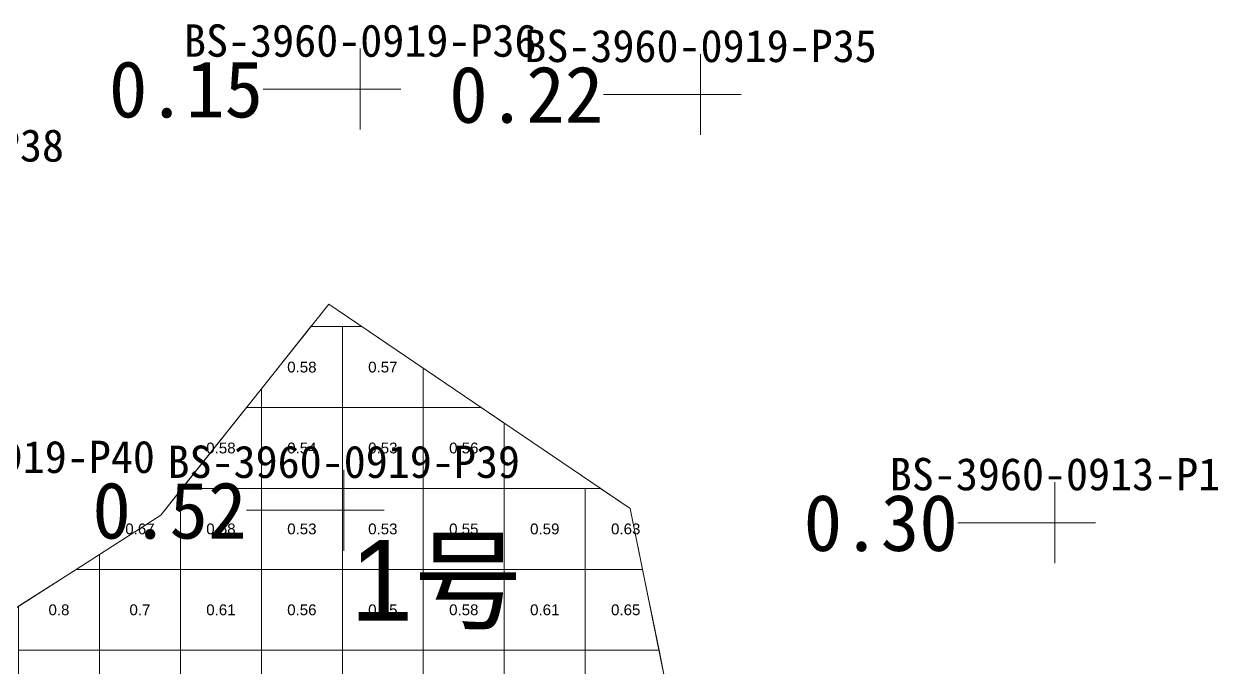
# Model space of a CAD drawing. Header units: inches. Extents: x 469941 to 470089, y 4349675 to 4349818.
# Drawn here: x 470000.39 to 470015.14, y 4349737.78 to 4349745.73 of the extents above; entities that cross this region are included whole.
import ezdxf
from ezdxf.enums import TextEntityAlignment as Align

# ---------------------------------------------------------------- set-up
doc = ezdxf.new("R2010")
doc.units = ezdxf.units.IN
doc.header["$MEASUREMENT"] = 0
for name, color, linetype, lineweight in [('孔口文字', 7, 'Continuous', 0), ('点', 7, 'Continuous', 0), ('爆区方格网', 7, 'Continuous', 0), ('线条', 7, 'Continuous', 0), ('钻孔', 7, 'Continuous', 0)]:
    doc.layers.add(name, color=color, linetype=linetype, lineweight=lineweight)
doc.styles.add('3dmine_textStyle_2', font='arial.ttf', dxfattribs={"height": 1})
doc.styles.add('3dmine_textStyle_3', font='宋体.ttf', dxfattribs={"height": 1})

msp = doc.modelspace()

# ---------------------------------------------------------------- hatches: boundary and pattern name
at = {"layer": '钻孔', "linetype": 'Continuous', "lineweight": 0, "true_color": 0x808080, "extrusion": (0, 1, 0)}
for points in [[(-470005.541, 3949.907), (-470004.541, 3949.907), (-470004.541, 3960.907), (-470005.541, 3960.907)], [(-470009.744, 3949.693), (-470008.744, 3949.693), (-470008.744, 3960.693), (-470009.744, 3960.693)], [(-470000.828, 3949.87), (-469999.828, 3949.87), (-469999.828, 3960.87), (-470000.828, 3960.87)], [(-470014.122, 3949.843), (-470013.122, 3949.843), (-470013.122, 3960.843), (-470014.122, 3960.843)]]:
    msp.add_hatch(color=8, dxfattribs=at).paths.add_polyline_path(points, flags=0)
at = {"layer": '钻孔', "linetype": 'Continuous', "lineweight": 0, "true_color": 0x00ffff, "extrusion": (0, 1, 0)}
msp.add_hatch(color=4, dxfattribs=at).paths.add_polyline_path([(-470005.337, 3949.836), (-470004.337, 3949.836), (-470004.337, 3960.836), (-470005.337, 3960.836)], flags=0)

# ---------------------------------------------------------------- linework, layer by layer
at = {"color": 4, "linetype": 'Continuous', "lineweight": 0, "true_color": 0x00ffff, "elevation": 3955.55}
msp.add_lwpolyline([(469981.939, 4349715.989), (469979.319, 4349718.857), (469979.319, 4349718.857), (469982.249, 4349727.115), (469986.942, 4349732.905), (469991.471, 4349738.415), (469994.49, 4349741.345), (469997.35, 4349738.576), (469998.986, 4349737.677), (470002.076, 4349739.66), (470004.151, 4349742.268), (470007.875, 4349739.742), (470008.312, 4349737.589), (470004.433, 4349733.597), (470000.499, 4349729.542), (469994.936, 4349725.857), (469995.557, 4349724.011), (469997.537, 4349721.806), (469997.264, 4349719.129), (469994.922, 4349716.71), (469991.967, 4349717.209), (469986.797, 4349716.795), (469983.848, 4349716.26), (469981.939, 4349715.989)], dxfattribs=at)
at = {"layer": '点', "color": 138, "linetype": 'Continuous', "lineweight": 0, "true_color": 0x004c4c}
for points, elevation in [([(470004.541, 4349744.426), (470004.541, 4349745.426)], 3960.907), ([(470008.744, 4349744.36), (470008.744, 4349745.36)], 3960.693), ([(470005.041, 4349744.926), (470004.041, 4349744.926)], 3960.907), ([(470009.244, 4349744.86), (470008.244, 4349744.86)], 3960.693), ([(470004.337, 4349739.22), (470004.337, 4349740.22)], 3960.836), ([(470013.122, 4349739.067), (470013.122, 4349740.067)], 3960.843), ([(470004.837, 4349739.72), (470003.837, 4349739.72)], 3960.836), ([(470013.622, 4349739.567), (470012.622, 4349739.567)], 3960.843)]:
    msp.add_lwpolyline(points, dxfattribs=dict(at, elevation=elevation))
at = {"layer": '爆区方格网', "color": 4, "linetype": 'Continuous', "lineweight": 0, "true_color": 0x00ffff, "elevation": 3961.273}
for points in [[(470004.32, 4349740.99), (470003.32, 4349740.99), (470003.32, 4349741.223), (470003.931, 4349741.99), (470004.32, 4349741.99), (470004.32, 4349740.99)], [(470005.32, 4349741.475), (470005.32, 4349740.99), (470004.32, 4349740.99), (470004.32, 4349741.99), (470004.56, 4349741.99), (470005.32, 4349741.475)], [(470003.32, 4349739.99), (470002.339, 4349739.99), (470003.135, 4349740.99), (470003.32, 4349740.99), (470003.32, 4349739.99)], [(470004.32, 4349739.99), (470003.32, 4349739.99), (470003.32, 4349740.99), (470004.32, 4349740.99), (470004.32, 4349739.99)], [(470005.32, 4349739.99), (470004.32, 4349739.99), (470004.32, 4349740.99), (470005.32, 4349740.99), (470005.32, 4349739.99)], [(470006.32, 4349740.797), (470006.32, 4349739.99), (470005.32, 4349739.99), (470005.32, 4349740.99), (470006.035, 4349740.99), (470006.32, 4349740.797)], [(470002.32, 4349738.99), (470001.32, 4349738.99), (470001.32, 4349739.175), (470002.076, 4349739.66), (470002.32, 4349739.967), (470002.32, 4349738.99)], [(470003.32, 4349738.99), (470002.32, 4349738.99), (470002.32, 4349739.967), (470002.339, 4349739.99), (470003.32, 4349739.99), (470003.32, 4349738.99)], [(470004.32, 4349738.99), (470003.32, 4349738.99), (470003.32, 4349739.99), (470004.32, 4349739.99), (470004.32, 4349738.99)], [(470005.32, 4349738.99), (470004.32, 4349738.99), (470004.32, 4349739.99), (470005.32, 4349739.99), (470005.32, 4349738.99)], [(470006.32, 4349738.99), (470005.32, 4349738.99), (470005.32, 4349739.99), (470006.32, 4349739.99), (470006.32, 4349738.99)], [(470007.32, 4349738.99), (470006.32, 4349738.99), (470006.32, 4349739.99), (470007.32, 4349739.99), (470007.32, 4349738.99)], [(470007.875, 4349739.742), (470008.028, 4349738.99), (470007.32, 4349738.99), (470007.32, 4349739.99), (470007.509, 4349739.99), (470007.875, 4349739.742)], [(470001.32, 4349737.99), (470000.32, 4349737.99), (470000.32, 4349738.533), (470001.033, 4349738.99), (470001.32, 4349738.99), (470001.32, 4349737.99)], [(470002.32, 4349737.99), (470001.32, 4349737.99), (470001.32, 4349738.99), (470002.32, 4349738.99), (470002.32, 4349737.99)], [(470003.32, 4349737.99), (470002.32, 4349737.99), (470002.32, 4349738.99), (470003.32, 4349738.99), (470003.32, 4349737.99)], [(470004.32, 4349737.99), (470003.32, 4349737.99), (470003.32, 4349738.99), (470004.32, 4349738.99), (470004.32, 4349737.99)], [(470005.32, 4349737.99), (470004.32, 4349737.99), (470004.32, 4349738.99), (470005.32, 4349738.99), (470005.32, 4349737.99)], [(470006.32, 4349737.99), (470005.32, 4349737.99), (470005.32, 4349738.99), (470006.32, 4349738.99), (470006.32, 4349737.99)], [(470007.32, 4349737.99), (470006.32, 4349737.99), (470006.32, 4349738.99), (470007.32, 4349738.99), (470007.32, 4349737.99)], [(470008.231, 4349737.99), (470007.32, 4349737.99), (470007.32, 4349738.99), (470008.028, 4349738.99), (470008.231, 4349737.99)], [(470001.32, 4349736.99), (470000.32, 4349736.99), (470000.32, 4349737.99), (470001.32, 4349737.99), (470001.32, 4349736.99)], [(470002.32, 4349736.99), (470001.32, 4349736.99), (470001.32, 4349737.99), (470002.32, 4349737.99), (470002.32, 4349736.99)], [(470003.32, 4349736.99), (470002.32, 4349736.99), (470002.32, 4349737.99), (470003.32, 4349737.99), (470003.32, 4349736.99)], [(470004.32, 4349736.99), (470003.32, 4349736.99), (470003.32, 4349737.99), (470004.32, 4349737.99), (470004.32, 4349736.99)], [(470005.32, 4349736.99), (470004.32, 4349736.99), (470004.32, 4349737.99), (470005.32, 4349737.99), (470005.32, 4349736.99)], [(470006.32, 4349736.99), (470005.32, 4349736.99), (470005.32, 4349737.99), (470006.32, 4349737.99), (470006.32, 4349736.99)], [(470007.32, 4349736.99), (470006.32, 4349736.99), (470006.32, 4349737.99), (470007.32, 4349737.99), (470007.32, 4349736.99)], [(470008.312, 4349737.589), (470007.73, 4349736.99), (470007.32, 4349736.99), (470007.32, 4349737.99), (470008.231, 4349737.99), (470008.312, 4349737.589)]]:
    msp.add_lwpolyline(points, dxfattribs=at)
at = {"layer": '线条', "color": 138, "linetype": 'Continuous', "lineweight": 0, "true_color": 0x004c4c}
for points, elevation in [([(470004.541, 4349744.926), (470004.541, 4349744.926), (470004.541, 4349744.926)], 3960.907), ([(470008.744, 4349744.86), (470008.744, 4349744.86), (470008.744, 4349744.86)], 3960.693), ([(470004.337, 4349739.72), (470004.337, 4349739.72), (470004.337, 4349739.72)], 3960.836), ([(470013.122, 4349739.567), (470013.122, 4349739.567), (470013.122, 4349739.567)], 3960.843)]:
    msp.add_lwpolyline(points, dxfattribs=dict(at, elevation=elevation))
at = {"layer": '钻孔', "color": 8, "linetype": 'Continuous', "lineweight": 0, "true_color": 0x808080}
for points, elevation in [([(470004.541, 4349744.926), (470003.341, 4349744.926)], 3960.907), ([(470004.541, 4349744.926), (470003.341, 4349744.926)], 3949.907), ([(470008.744, 4349744.86), (470007.544, 4349744.86)], 3960.693), ([(470008.744, 4349744.86), (470007.544, 4349744.86)], 3949.693), ([(470013.122, 4349739.567), (470011.922, 4349739.567)], 3960.843), ([(470013.122, 4349739.567), (470011.922, 4349739.567)], 3949.843)]:
    msp.add_lwpolyline(points, dxfattribs=dict(at, elevation=elevation))
at = {"layer": '钻孔', "color": 4, "linetype": 'Continuous', "lineweight": 0, "true_color": 0x00ffff}
for elevation in [3960.836, 3949.836]:
    msp.add_lwpolyline([(470004.337, 4349739.72), (470003.137, 4349739.72)], dxfattribs=dict(at, elevation=elevation))

# ---------------------------------------------------------------- texts
at = {"color": 4, "linetype": 'Continuous', "lineweight": 0, "true_color": 0x00ffff, "style": '3dmine_textStyle_2'}
for s, p in [('0.58', (470003.82, 4349741.49, 3961.273)), ('0.57', (470004.82, 4349741.49, 3961.273)), ('0.58', (470002.82, 4349740.49, 3961.273)), ('0.54', (470003.82, 4349740.49, 3961.273)), ('0.53', (470004.82, 4349740.49, 3961.273)), ('0.56', (470005.82, 4349740.49, 3961.273)), ('0.67', (470001.82, 4349739.49, 3961.273)), ('0.58', (470002.82, 4349739.49, 3961.273)), ('0.53', (470003.82, 4349739.49, 3961.273)), ('0.53', (470004.82, 4349739.49, 3961.273)), ('0.55', (470005.82, 4349739.49, 3961.273)), ('0.59', (470006.82, 4349739.49, 3961.273)), ('0.63', (470007.82, 4349739.49, 3961.273)), ('0.8', (470000.82, 4349738.49, 3961.273)), ('0.7', (470001.82, 4349738.49, 3961.273)), ('0.61', (470002.82, 4349738.49, 3961.273)), ('0.56', (470003.82, 4349738.49, 3961.273)), ('0.55', (470004.82, 4349738.49, 3961.273)), ('0.58', (470005.82, 4349738.49, 3961.273)), ('0.61', (470006.82, 4349738.49, 3961.273)), ('0.65', (470007.82, 4349738.49, 3961.273))]:
    msp.add_text(s, height=0.1333, dxfattribs=at).set_placement(p, align=Align.MIDDLE_CENTER)
at = {"color": 7, "linetype": 'Continuous', "lineweight": 0, "style": '3dmine_textStyle_2'}
msp.add_text('1号', height=1, dxfattribs=at).set_placement((470004.416, 4349738.354, 1980.684))
at = {"layer": '孔口文字', "color": 138, "linetype": 'Continuous', "lineweight": 0, "true_color": 0x004c4c, "style": '3dmine_textStyle_3'}
msp.add_text('BS-3960-0913-P1', height=0.4, dxfattribs=at).set_placement((470013.122, 4349739.967, 3960.843), align=Align.CENTER)
at = {"layer": '钻孔', "color": 138, "linetype": 'Continuous', "lineweight": 0, "true_color": 0x004c4c, "style": '3dmine_textStyle_3'}
for s, p in [('BS-3960-0919-P36', (470004.541, 4349745.326, 3960.907)), ('BS-3960-0919-P35', (470008.744, 4349745.26, 3960.693)), ('BS-3960-0919-P38', (469998.705, 4349744.03, 3960.565)), ('BS-3960-0919-P40', (469999.828, 4349740.181, 3960.87)), ('BS-3960-0919-P39', (470004.337, 4349740.12, 3960.836))]:
    msp.add_text(s, height=0.4, dxfattribs=at).set_placement(p, align=Align.CENTER)
at = {"layer": '钻孔', "color": 8, "linetype": 'Continuous', "lineweight": 0, "true_color": 0x808080, "style": '3dmine_textStyle_3'}
for s, p in [('0.15', (470003.341, 4349744.926, 3955.407)), ('0.22', (470007.544, 4349744.86, 3955.193)), ('0.30', (470011.922, 4349739.567, 3960.843))]:
    msp.add_text(s, height=0.7, dxfattribs=at).set_placement(p, align=Align.MIDDLE_RIGHT)
at = {"layer": '钻孔', "color": 4, "linetype": 'Continuous', "lineweight": 0, "true_color": 0x00ffff, "style": '3dmine_textStyle_3'}
msp.add_text('0.52', height=0.7, dxfattribs=at).set_placement((470003.137, 4349739.72, 3955.336), align=Align.MIDDLE_RIGHT)

doc.saveas('drawing.dxf')
